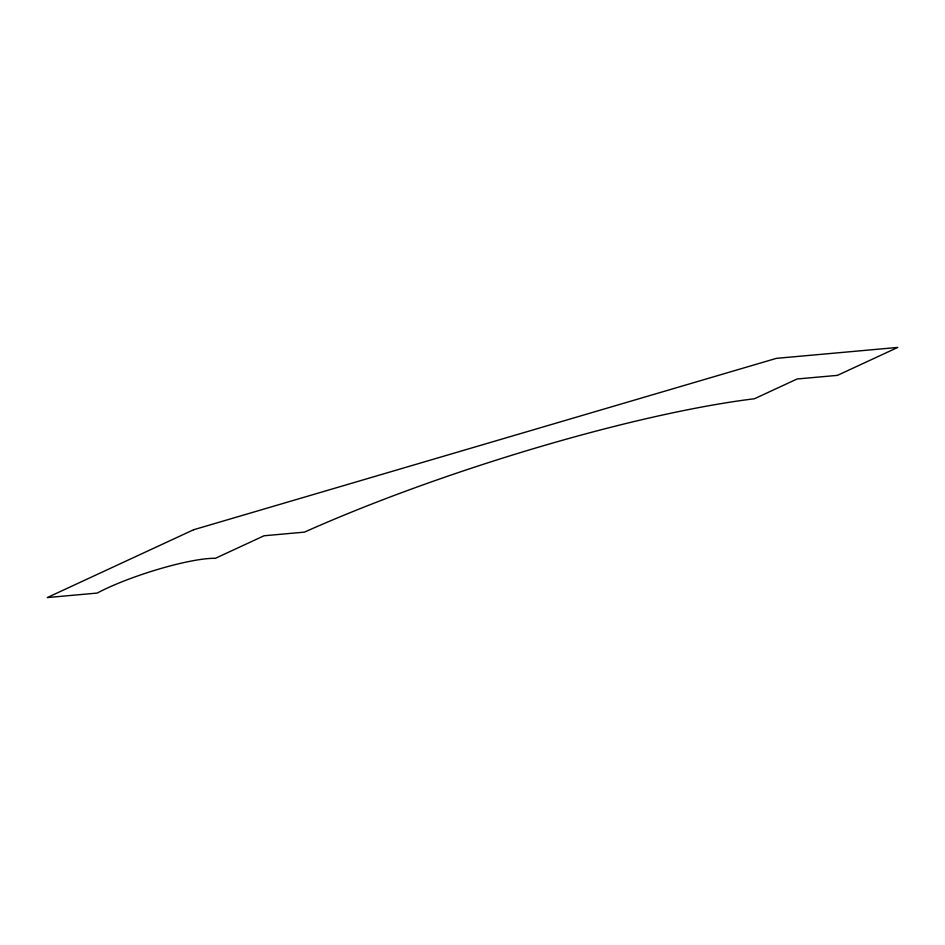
<?xml version="1.0" encoding="UTF-8"?>
<svg xmlns="http://www.w3.org/2000/svg" width="945" height="945" viewBox="0 0 945 945"><rect width="100%" height="100%" fill="white"/><g stroke="black" fill="none" stroke-linecap="round" stroke-linejoin="round"><path stroke-width="1.42" d="M193.63 529.743L47.25 597.571L97.229 593.07A74.773 12.474 -17.8 0 1 215.354 558.33L264.057 535.768L304.444 532.13A360.08 60.055 -17.8 0 1 754.464 398.743L797.084 378.992L837.483 375.354L897.75 347.429L776.377 358.356L193.63 529.743"/></g></svg>
